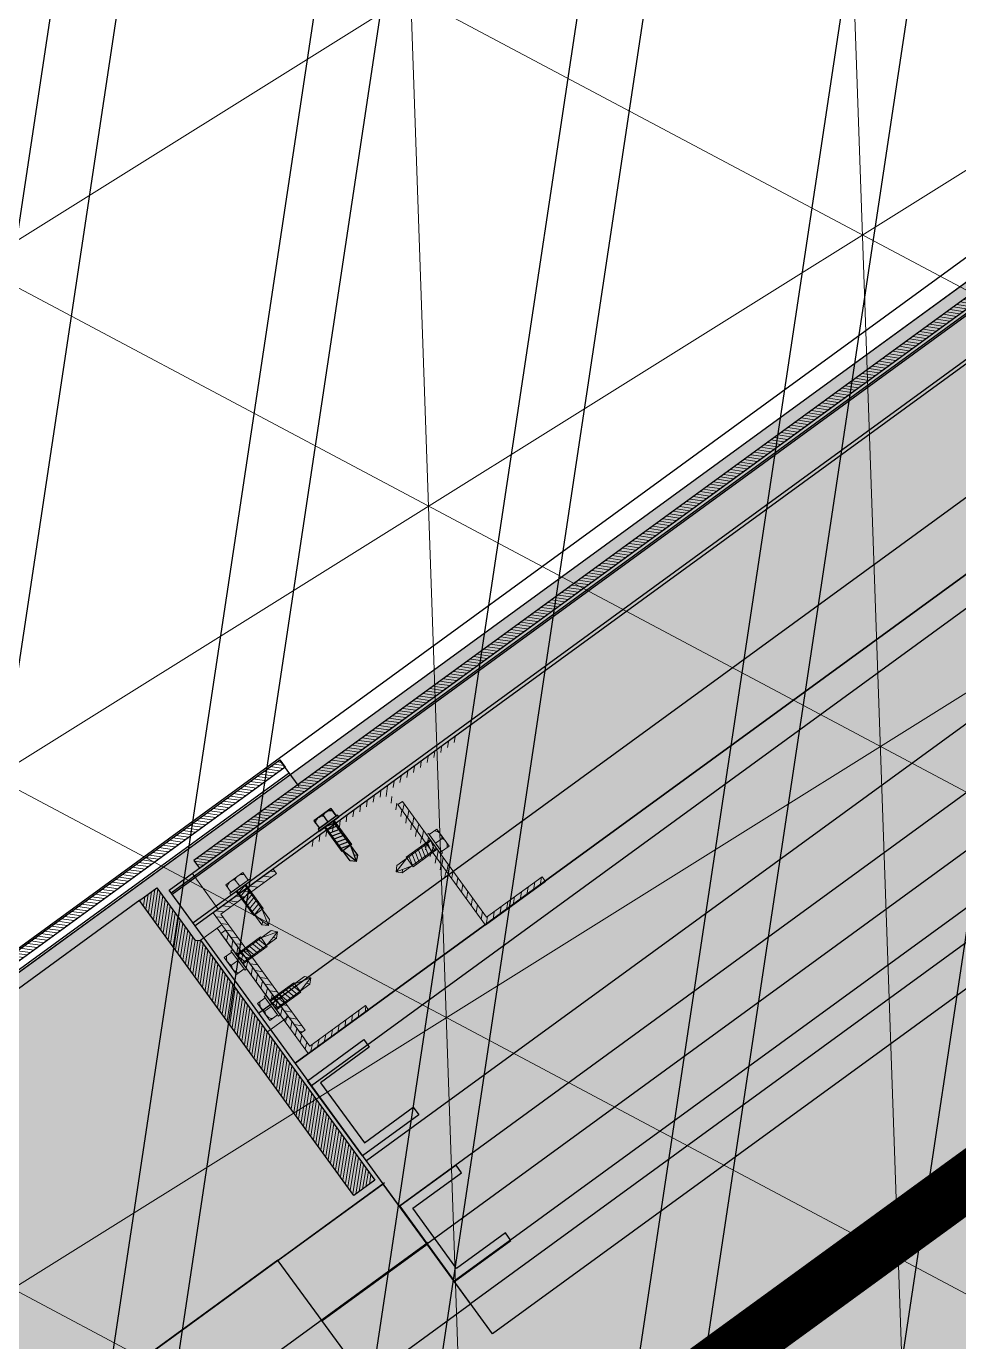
# Model space of a CAD drawing. Header units: metres. Extents: x 678805 to 1359287, y 2747329 to 5497370.
# Drawn here: x 679861.828 to 679862.329, y 2748715.855 to 2748716.562 of the extents above; entities that cross this region are included whole.
import ezdxf

# ---------------------------------------------------------------- set-up
doc = ezdxf.new("R2010")
doc.units = ezdxf.units.M
doc.linetypes.add('XREF_MON_BUILDINGS$0$Dash_2_', pattern=[0.25, 0.125, -0.125])
for name, color, linetype in [('00_XREF_MON_HSC_PAVEMENT', 7, 'Continuous'), ('00_XREF_TWQ_BUILDINGS', 7, 'Continuous'), ('XREF_MON_BUILDINGS$0$00-AUX LIGHTING', 30, 'Continuous'), ('XREF_MON_BUILDINGS$0$00-Modulos DEFINIDOS', 7, 'Continuous'), ('XREF_MON_BUILDINGS$0$00-Modulos ROOFS', 2, 'Continuous'), ('XREF_MON_BUILDINGS$0$02-L-01_Structure', 2, 'Continuous'), ('XREF_MON_BUILDINGS$0$02-L-01_Structure t2', 7, 'Continuous'), ('XREF_MON_BUILDINGS$0$02-L-01_Struture aux', 4, 'Continuous'), ('XREF_MON_BUILDINGS$0$02-L-Insulation', 252, 'Continuous'), ('XREF_MON_BUILDINGS$0$02-L-INT Panel', 5, 'Continuous'), ('XREF_MON_BUILDINGS$0$02-L-panel', 5, 'Continuous'), ('XREF_MON_BUILDINGS$0$02-L-Pergola Projection', 8, 'Continuous'), ('XREF_MON_BUILDINGS$0$02-L-Pergola Shades', 15, 'Continuous'), ('XREF_MON_BUILDINGS$0$02-L-Pergola Shades Schematic', 8, 'Continuous'), ('XREF_MON_BUILDINGS$0$02-L-Projection 1', 6, 'Continuous'), ('XREF_MON_BUILDINGS$0$02_L_Furniture', 7, 'Continuous'), ('XREF_MON_BUILDINGS$0$02_L_Projection', 8, 'Continuous'), ('XREF_MON_BUILDINGS$0$SCREWS', 7, 'Continuous')]:
    doc.layers.add(name, color=color, linetype=linetype)
doc.layers.add('XREF_MON_BUILDINGS$0$0-WIPEOUTS', color=7, linetype='Continuous', true_color=0xffffff)
doc.layers.add('XREF_MON_BUILDINGS$0$02-L-Pergola Wipeout', color=7, linetype='Continuous', true_color=0xffffff)
doc.layers.add('XREF_MON_BUILDINGS$0$00_AUX', color=3, linetype='Continuous', plot=False)
for name, color, linetype, lineweight in [('XREF_MON_BUILDINGS$0$02-H-251', 251, 'Continuous', 0), ('XREF_MON_BUILDINGS$0$02-H-254', 254, 'Continuous', 0), ('XREF_MON_BUILDINGS$0$02-L-01_Structure L', 7, 'Continuous', 5), ('XREF_MON_BUILDINGS$0$02-L-01_Structure T', 8, 'Continuous', 5), ('XREF_MON_BUILDINGS$0$ULMA_Profiles', 7, 'Continuous', 5), ('XREF_MON_BUILDINGS$0$ULMA_Screwing', 8, 'Continuous', 5), ('XREF_MON_BUILDINGS$0$ULMA_Shadowing 254', 254, 'Continuous', 0), ('XREF_MON_BUILDINGS$0$ULMA_Squares', 7, 'Continuous', 5)]:
    doc.layers.add(name, color=color, linetype=linetype, lineweight=lineweight)
for name, color, linetype, lineweight, true_color in [('XREF_MON_BUILDINGS$0$02-KH-13 Restaurant', 7, 'Continuous', 30, 0xed2d02), ('XREF_MON_HSC_PAVEMENT$0$03-TR-Pavement_02_Sealed Gravel', 7, 'Continuous', 5, 0x38321e), ('XREF_MON_HSC_PAVEMENT$0$03-TR-Pavement_07_Precast irregular Concrete Blocks', 7, 'Continuous', 5, 0xb3b3b3)]:
    doc.layers.add(name, color=color, linetype=linetype, lineweight=lineweight, true_color=true_color)
doc.layers.get('XREF_MON_BUILDINGS$0$02-KH-13 Restaurant').off()
doc.linetypes.add('XREF_MON_BUILDINGS$0$BATTING', pattern='A,0.0001,-0.1,[134,ltypeshp.shx,S=0.1,R=0,X=-0.1,Y=0],-0.2,[134,ltypeshp.shx,S=0.1,R=180,X=0.1,Y=0],-0.1', length=0.4001)

# ---------------------------------------------------------------- blocks, each defined once
blk = doc.blocks.new('XREF_MON_BUILDINGS$0$modulo kiosco')
at = {"layer": 'XREF_MON_BUILDINGS$0$0-WIPEOUTS', "true_color": 0xfcfcfc}
h = blk.add_hatch(color=7, dxfattribs=at)
h.dxf.hatch_style = 1
h.paths.add_polyline_path([(119.6986085139215, -61.62058441969566), (119.6986085125245, -56.82058442011476), (124.4986085132696, -56.82058442058042), (124.4986085123383, -61.62058442132547)])
at = {"layer": 'XREF_MON_BUILDINGS$0$00-Modulos ROOFS', "lineweight": 0}
blk.add_lwpolyline([(119.6986085139215, -61.62058441969566), (119.6986085125245, -56.82058442011476), (124.4986085132696, -56.82058442058042), (124.4986085123383, -61.62058442132547)], close=True, dxfattribs=at)
at = {"layer": 'XREF_MON_BUILDINGS$0$00-Modulos ROOFS'}
blk.add_lwpolyline([(124.4986085137352, -57.12058442062698), (124.4986085132696, -56.82058442058042), (124.1986085125245, -56.82058442151174), (119.9986085128039, -56.82058442034759), (119.6986085125245, -56.82058442011476), (119.6986085125245, -57.12058442085981), (119.6986085134558, -61.32058442058042), (119.6986085139215, -61.62058441969566), (119.9986085128039, -61.62058442062698), (124.1986085125245, -61.62058442109264), (124.4986085123383, -61.62058442132547), (124.4986085128039, -61.32058442081325)], close=True, dxfattribs=at)
blk = doc.blocks.new('XREF_MON_BUILDINGS$0$lamas aluminiotriangulo')
for points in [[(680248.6174303596, 2748655.419431312), (680247.1166602492, 2748656.920201423)], [(680247.0919115113, 2748656.895452685), (680248.6174303596, 2748655.369933836)], [(680248.6174303595, 2748655.221441412), (680247.0176652995, 2748656.821206473)], [(680246.9929165615, 2748656.796457735), (680248.6174303597, 2748655.171943936)], [(680248.6174303597, 2748655.023451511), (680246.9186703496, 2748656.722211523)], [(680246.8939216117, 2748656.697462786), (680248.6174303597, 2748654.973954036)], [(680248.6174303597, 2748654.825461614), (680246.8196754003, 2748656.623216574)], [(680246.7949266623, 2748656.598467836), (680248.6174303597, 2748654.775964138)], [(680248.6174303596, 2748654.627471715), (680246.7206804504, 2748656.524221624)]]:
    blk.add_lwpolyline(points)
blk = doc.blocks.new('XREF_MON_BUILDINGS$0$PERGOLA PLANA')
at = {"layer": 'XREF_MON_BUILDINGS$0$02-L-Pergola Wipeout', "true_color": 0xfcfcfc}
h = blk.add_hatch(color=7, dxfattribs=at)
h.dxf.hatch_style = 1
h.paths.add_polyline_path([(4.612218253081664, 9.290000000968575), (0.3099999981932342, 4.987781745847315), (0.3099999986588955, 9.290000000037253)])
h.paths.add_polyline_path([(0.332781744771637, 4.855000000447035), (4.744999998947605, 9.267218254506588), (4.744999999529682, 4.900563496164978), (4.699436504277401, 4.855000000447035)])
h.paths.add_polyline_path([(4.854999999050051, 9.290000001899898), (9.13443650235422, 9.29000000236556), (4.854999999632128, 5.010563495568931)])
h.paths.add_polyline_path([(9.289999997243285, 9.134436507709324), (9.289999997825362, 4.855000001844019), (5.010563491727225, 4.855000000912696)])
h.paths.add_polyline_path([(4.900563491159119, 4.745000001043081), (9.267218253924511, 4.745000001508743), (4.85500000033062, 0.3327817460522056), (4.854999999166466, 4.699436508584768)])
h.paths.add_polyline_path([(9.289999997825362, 4.612218253780156), (9.289999998291023, 0.3100000019185245), (4.987781747244298, 0.3100000009872019)])
h.paths.add_polyline_path([(0.465563491685316, 0.3100000000558794), (4.744999999064021, 4.589436508249491), (4.745000000111759, 0.3100000014528632)])
h.paths.add_polyline_path([(0.3099999980768189, 4.745000000111759), (4.589436504989862, 4.745000000111759), (0.3099999976111576, 0.4655634895898402)])
h.paths.add_polyline_path([(9.399999998277053, 0.2000000020489097), (0.1999999997206032, 0.1999999997206032), (0.1999999986728653, 9.399999999906868), (9.399999999324791, 9.400000001769513)])
at = {"layer": 'XREF_MON_BUILDINGS$0$02-L-Pergola Shades'}
blk.add_blockref('XREF_MON_BUILDINGS$0$lamas aluminiotriangulo', (-680243.8724303602, -2748649.153753279), dxfattribs=at)
at = {"layer": 'XREF_MON_BUILDINGS$0$02-L-Pergola Shades Schematic'}
blk.add_blockref('XREF_MON_BUILDINGS$0$lamas aluminiotriangulo', (-680243.8724303602, -2748649.153753279), dxfattribs=at)
blk = doc.blocks.new('XREF_MON_BUILDINGS$0$Rest_4seats')
at = {"layer": 'XREF_MON_BUILDINGS$0$00_AUX', "linetype": 'XREF_MON_BUILDINGS$0$Dash_2_'}
blk.add_lwpolyline([(-1.468512145004503, 1.66509695255553), (-1.452635545769148, -1.684865425381929), (1.472331605116459, -1.671003021572119), (1.456455005881253, 1.678959356365397)], close=True, dxfattribs=at)
blk = doc.blocks.new('XREF_MON_BUILDINGS$0$ULMA_Escuadra40x80_Seccion')
at = {"layer": 'XREF_MON_BUILDINGS$0$02-H-251', "ltscale": 125}
h = blk.add_hatch(dxfattribs=at)
h.set_pattern_fill('ANSI31', color=256, scale=0.001, angle=360, style=0)
h.set_pattern_definition([(45, (0, 0), (-0.002245064030267288, 0.002245064030267289), [])])
h.paths.add_polyline_path([(0, 0.0799999999994725), (0.002999999989697244, 0.0799999999994725), (0.002999999989697244, 0.002999999999701686), (0.03999999999359716, 0.002999999999701686), (0.03999999999359716, 0), (0, 0)])
at = {"layer": 'XREF_MON_BUILDINGS$0$02-L-01_Structure L', "linetype": 'Continuous'}
blk.add_lwpolyline([(0, 0.0799999999994725), (0.002999999989697244, 0.0799999999994725), (0.002999999989697244, 0.002999999999701686), (0.03999999999359716, 0.002999999999701686), (0.03999999999359716, 0), (0, 0)], close=True, dxfattribs=at)
blk = doc.blocks.new('XREF_MON_BUILDINGS$0$ULMA_Autotaladrante')
at = {"layer": 'XREF_MON_BUILDINGS$0$02-L-01_Structure T', "color": 252}
for p, q in [((-0.02500000000509317, 2.273736754432321e-13), (-0.02263469026956955, 0.00250000000005457)), ((-0.02500000000509317, 2.273736754432321e-13), (-0.01600000000325963, 0.00250000000005457)), ((-0.02500000000509317, 2.273736754432321e-13), (-0.02263469026956955, -0.002499999999599822)), ((-0.02500000000509317, 2.273736754432321e-13), (-0.02139930772136722, -0.001093663805477263)), ((-0.02263469026956955, 0.00250000000005457), (0, 0.00250000000005457)), ((0, 0.003150000000232467), (-0.01600000000325963, 0.003150000000232467)), ((-0.01600000000325963, -0.003149999999777719), (-0.01600000000325963, 0.003150000000232467)), ((-0.01600000000325963, -0.003149999999777719), (-0.01434631468237058, 0.003150000000232467)), ((-0.01393224676803584, -0.003149999999777719), (-0.01227856144714679, 0.003150000000232467)), ((-0.0118644935323573, -0.003149999999777719), (-0.01021080821146825, 0.003150000000232467)), ((-0.00979674029713351, -0.003149999999777719), (-0.008143054976244457, 0.003150000000232467)), ((-0.00772898706190972, -0.003149999999777719), (-0.006075301741020667, 0.003150000000232467)), ((-0.005661233826231182, -0.003149999999777719), (-0.004007548505342129, 0.003150000000232467)), ((-0.003593480591007392, -0.003149999999777719), (-0.001939795270118339, 0.003150000000232467)), ((-0.001525727355783602, -0.003149999999777719), (0, 0.002662522019363678)), ((0.006200000001172157, 0.005629165124673818), (0.001200000000153523, 0.005629165124673818)), ((0.006200000001172157, 2.273736754432321e-13), (0.001200000000153523, 2.273736754432321e-13)), ((-0.02139930772136722, -0.001093663805477263), (-0.02263469026956955, -0.002499999999599822)), ((-0.02263469026956955, -0.002499999999599822), (0, -0.002499999999599822)), ((-0.02139930772136722, -0.001093663805477263), (-0.01600000000325963, -0.002499999999599822)), ((0, -0.003149999999777719), (-0.01600000000325963, -0.003149999999777719)), ((0.006200000001172157, -0.005629165124219071), (0.001200000000153523, -0.005629165124219071))]:
    blk.add_line(p, q, dxfattribs=at)
for points in [[(0.001200000000153523, 0.006499999999959982), (0, 0.006499999999959982), (0, -0.006499999999732609), (0.001200000000153523, -0.006499999999732609)], [(0.006200000001172157, 0.005629165124673818), (0.001200000000153523, 0.005629165124673818), (0.001200000000153523, -0.005629165124219071), (0.006200000001172157, -0.005629165124219071)]]:
    blk.add_lwpolyline(points, close=True, dxfattribs=at)
for centre, start, end in [((0.001986085791031655, 0.002367525475847287), 325.8171883654993, 50.71596115511253), ((0.001986085791031655, -0.002366719792689764), 309.2667341381091, 34.16957033823044)]:
    blk.add_arc(centre, 0.004213914210367771, start, end, dxfattribs=at)
blk = doc.blocks.new('XREF_MON_BUILDINGS$0$AUTORROSCANTE')
at = {"layer": 'XREF_MON_BUILDINGS$0$02-L-01_Structure t2', "color": 0}
for p, q in [((-31.20000000000002, 5.629165124598842), (-26.19999999999959, 5.62916512459816)), ((-31.19999999999999, -3.410605131648481e-13), (-26.19999999999976, 0)), ((-2.365309734828713, 2.5), (-25, 2.5)), ((0, 0), (-8.999999999999972, 2.5)), ((0, 0), (-3.600692283157343, -1.09366380576239)), ((0, 0), (-2.365309734828713, 2.5)), ((0, 0), (-2.365309734828713, -2.5)), ((-31.20000000000002, -5.629165124598899), (-26.19999999999948, -5.629165124599581)), ((-2.365309734828713, -2.5), (-25, -2.5)), ((-3.600692283157343, -1.09366380576239), (-2.365309734828713, -2.5))]:
    blk.add_line(p, q, dxfattribs=at)
at = {"layer": 'XREF_MON_BUILDINGS$0$02-L-01_Structure t2', "color": 253}
for p, q in [((-25, 3.149999999999977), (-8.999999999999943, 3.150000000000034)), ((-23.47427264461649, -3.14999999999992), (-25, 2.662522019210144)), ((-21.40651940967126, -3.14999999999992), (-23.06020473028568, 3.149999999999864)), ((-19.338766174726, -3.14999999999992), (-20.99245149534045, 3.14999999999992)), ((-17.27101293978083, -3.14999999999992), (-18.92469826039516, 3.150000000000034)), ((-15.20325970483566, -3.14999999999992), (-16.85694502544993, 3.150000000000034)), ((-13.1355064698904, -3.14999999999992), (-14.78919179050473, 3.149999999999977)), ((-11.06775323494514, -3.14999999999992), (-12.72143855555953, 3.149999999999977)), ((-9, -3.14999999999992), (-10.65368532061433, 3.150000000000034)), ((-9, -3.14999999999992), (-8.999999999999972, 3.150000000000034)), ((-25, -3.149999999999977), (-9, -3.149999999999977)), ((-3.600692283157343, -1.09366380576239), (-9, -2.5))]:
    blk.add_line(p, q, dxfattribs=at)
at = {"layer": 'XREF_MON_BUILDINGS$0$02-L-01_Structure t2', "color": 0}
for points in [[(-31.20000000000002, 5.629165124598842), (-26.19999999999996, 5.629165124598842), (-26.19999999999996, -5.629165124599581), (-31.20000000000002, -5.629165124599581)], [(-26.19999999999951, 6.5), (-25, 6.5), (-25, -6.500000000000057), (-26.19999999999951, -6.500000000000057)]]:
    blk.add_lwpolyline(points, close=True, dxfattribs=at)
for centre, start, end in [((-26.98608579049073, 2.367525475711773), 129.2840388374925, 214.1828116507075), ((-26.98608579049073, -2.366719793068796), 145.8304296466695, 230.7332658614822)]:
    blk.add_arc(centre, 4.213914209509284, start, end, dxfattribs=at)
blk = doc.blocks.new('XREF_MON_BUILDINGS$0$ULMA_Montante VV')
at = {"layer": 'XREF_MON_BUILDINGS$0$02-H-251', "ltscale": 125}
h = blk.add_hatch(dxfattribs=at)
h.set_pattern_fill('ANSI31', color=256, scale=0.001, angle=450, style=0)
h.set_pattern_definition([(134.9999999999999, (-0.05125000000043656, -0.00250000000005457), (-0.002245064030267289, -0.002245064030267287), [])])
edge = h.paths.add_edge_path()
edge.add_line((-0.05095000000073924, -0.00250000000005457), (0.04844999999841093, -0.00250000000005457))
edge.add_arc((0.04844999999841093, -0.002200000000129876), 0.0003, 270, 360)
edge.add_line((0.04874999999992724, -0.002200000000129876), (0.04874999999992724, -0.0003000000001520675))
edge.add_arc((0.04844999999841093, -0.0003000000001520675), 0.0003, 0, 90)
edge.add_line((0.04844999999841093, 0), (0, 0))
edge.add_line((0, 0), (0, 0.05719999999996617))
edge.add_arc((-0.0003000000015163096, 0.05719999999996617), 0.0003, 0, 90)
edge.add_line((-0.0003000000015163096, 0.05749999999989086), (-0.002200000000811997, 0.05749999999989086))
edge.add_arc((-0.002200000000811997, 0.05719999999996617), 0.0003, 90, 180)
edge.add_line((-0.002500000000509317, 0.05719999999996617), (-0.002500000000509317, 0))
edge.add_line((-0.002500000000509317, 0), (-0.05095000000073924, 0))
edge.add_arc((-0.05095000000073924, -0.0003000000001520675), 0.0003, 90, 180)
edge.add_line((-0.05125000000043656, -0.0003000000001520675), (-0.05125000000043656, -0.002200000000129876))
edge.add_arc((-0.05095000000073924, -0.002200000000129876), 0.0003, 180, 270)
blk = doc.blocks.new('XREF_MON_BUILDINGS$0$window')
at = {"layer": 'XREF_MON_BUILDINGS$0$02-H-254', "ltscale": 125}
h = blk.add_hatch(dxfattribs=at)
h.set_pattern_fill('ANSI31', color=256, scale=0.0004999999999999999, angle=-90.1276170722799, style=0)
h.set_pattern_definition([(314.8723829277201, (-173.3123221279008, 256.965716230336), (0.001125029486925151, 0.001120028974423845), [])])
h.paths.add_polyline_path([(1.279848730483045, 0.2970310162268707), (0.6849794030475821, 0.2974332954928222), (0.6849760676653606, 0.2925011084545264), (1.279845396269457, 0.2921005573262448)])
at = {"layer": 'XREF_MON_BUILDINGS$0$ULMA_Shadowing 254', "ltscale": 125}
h = blk.add_hatch(dxfattribs=at)
h.set_pattern_fill('ANSI31', color=256, scale=0.0005, angle=180.0872013957559, style=0)
h.set_pattern_definition([(225.0872013957559, (-1.175541647252638, 0.280242537834928), (0.001124239153642148, -0.001120822276464019), [])])
edge = h.paths.add_edge_path()
edge.add_line((1.188414560815357, 0.2437193295670953), (1.188172076635822, 0.08439493758670558))
edge.add_line((1.188172076635822, 0.08439493758670559), (1.174172092840045, 0.08441624489904405))
edge.add_line((1.174172092840045, 0.08441624489904405), (1.174470131183766, 0.280242537834928))
edge.add_line((1.174470131183766, 0.280242537834928), (1.185949684397078, 0.280225066498583))
edge.add_line((1.185949684397078, 0.280225066498583), (1.18589641611625, 0.245225107034363))
edge.add_line((1.18589641611625, 0.245225107034363), (1.188414560815357, 0.2437193295670953))
edge.add_line((1.188414560815357, 0.2437193295670953), (1.188363686767921, 0.2102925027484069))
at = {"layer": 'XREF_MON_BUILDINGS$0$02-L-01_Structure', "linetype": 'Continuous'}
for points in [[(1.120507428899183, 0.0400556618290512), (1.190507427981826, 0.04004435343286232), (1.190513889922401, 0.08004435234879974), (1.120513890839758, 0.08005566074493178)], [(1.120507624595604, 0.0003531691171826184), (1.190507623678234, 0.0003418607209937363), (1.19051408561878, 0.04034185963693118), (1.120514086536151, 0.04035316803312006)]]:
    blk.add_lwpolyline(points, close=True, dxfattribs=at)
at = {"layer": 'XREF_MON_BUILDINGS$0$02-L-01_Struture aux', "linetype": 'Continuous'}
for points in [[(1.227815541737344, 0.0989149929358412), (1.19034948332861, 0.09882891463983233), (1.190234608604455, 0.1488287826776172), (1.227700667013218, 0.1489148609672596), (1.227712154485622, 0.1439148741634357), (1.195246082880683, 0.1438402833462685), (1.195337982660015, 0.1038403889168705), (1.227804054272543, 0.1039149797396095), (1.227815541744961, 0.09891499293584242)], [(1.228085378329304, 0.06517397991570152), (1.19061923147485, 0.06520194490024374), (1.190581911156706, 0.0152019588282936), (1.228048058011147, 0.01517399385011785), (1.228051790042988, 0.02017399245735833), (1.195585641795731, 0.02019822540373523), (1.195615498050249, 0.06019821426035174), (1.228081646305123, 0.0601739813084598), (1.228085378336921, 0.06517397991570029)]]:
    blk.add_lwpolyline(points, dxfattribs=at)
at = {"layer": 'XREF_MON_BUILDINGS$0$02-L-panel', "linetype": 'Continuous'}
for p, q in [((1.279657912643797, 0.2968709458099857), (1.279644814902908, 0.2793232158741958)), ((1.279842797173024, 0.2882571508210742), (0.08650218405270771, 0.2890641451688898)), ((1.17466329059896, 0.280242537834928), (-1.175541647252638, 0.280242537834928))]:
    blk.add_line(p, q, dxfattribs=at)
at = {"layer": 'XREF_MON_BUILDINGS$0$02-L-panel'}
blk.add_lwpolyline([(0.6849760663172074, 0.2924991148793166), (0.6849794030475821, 0.2974332954928222), (1.279848730483045, 0.2970310162268707), (1.279845399633342, 0.2921055316564042)], close=True, dxfattribs=at)
blk.add_lwpolyline([(1.188414560815357, 0.2437193295670953), (1.188172076635822, 0.08439493758670559), (1.174172092840045, 0.08441624489904405), (1.174470131183766, 0.280242537834928), (1.185949684397078, 0.280225066498583), (1.18589641611625, 0.245225107034363), (1.188414560815357, 0.2437193295670953), (1.188363686767921, 0.2102925027484069)], dxfattribs=at)
at = {"layer": 'XREF_MON_BUILDINGS$0$02-L-Projection 1', "linetype": 'Continuous'}
for points in [[(1.120513891676493, 0.0803316956764144), (-1.121585407745364, 0.08005566074479661)], [(1.191564822396987, 0.04042869120505888), (-1.121578944983125, 0.04005575511501205)]]:
    blk.add_lwpolyline(points, dxfattribs=at)
at = {"layer": 'XREF_MON_BUILDINGS$0$02_L_Furniture', "linetype": 'Continuous'}
blk.add_lwpolyline([(-1.19158414310579, 0.0800444700187773), (1.191558374699949, 0.08034052133953595)], dxfattribs=at)
at = {"layer": 'XREF_MON_BUILDINGS$0$02_L_Projection', "linetype": 'Continuous'}
blk.add_line((2.399808479907173, 0.2977654434945831), (-2.400192806613489, 0.297765443494357), dxfattribs=at)
at = {"layer": 'XREF_MON_BUILDINGS$0$ULMA_Profiles'}
for p, q in [((1.205906215317482, 0.2516484592374192), (1.20594239800124, 0.275422315752107)), ((1.202404212342196, 0.243698037979933), (1.188414560815357, 0.2437193295670953)), ((1.199404215797903, 0.2437026038326202), (1.199311433755968, 0.1827400964832182)), ((1.188321778766147, 0.1827568222176945), (1.202311430292986, 0.1827355306305321))]:
    blk.add_line(p, q, dxfattribs=at)
at = {"layer": 'XREF_MON_BUILDINGS$0$02-L-01_Struture aux', "rotation": 359.9572340617282}
blk.add_blockref('XREF_MON_BUILDINGS$0$ULMA_Escuadra40x80_Seccion', (1.199230152934238, 0.1602222342421851), dxfattribs=at)
at = {"layer": 'XREF_MON_BUILDINGS$0$SCREWS', "color": 253, "xscale": -0.001000000003841706, "yscale": 0.001000000003841706, "zscale": 0.001000000003841706, "rotation": 89.91279860424416}
blk.add_blockref('XREF_MON_BUILDINGS$0$AUTORROSCANTE', (1.280938749824371, 0.2284842364873319), dxfattribs=at)
at = {"layer": 'XREF_MON_BUILDINGS$0$ULMA_Profiles', "xscale": -1, "rotation": 179.9127986042441}
blk.add_blockref('XREF_MON_BUILDINGS$0$ULMA_Montante VV', (1.316917340613213, 0.249006084322951), dxfattribs=at)
at = {"layer": 'XREF_MON_BUILDINGS$0$ULMA_Screwing', "xscale": -1}
for p, rotation in [((1.222419284837601, 0.2535738672478943), 269.9080575521778), ((1.199372801332772, 0.2230617061621495), 359.9080575521778), ((1.199326410311798, 0.1925804524873916), 359.9080575521778)]:
    blk.add_blockref('XREF_MON_BUILDINGS$0$ULMA_Autotaladrante', p, dxfattribs=dict(at, rotation=rotation))
at = {"layer": 'XREF_MON_BUILDINGS$0$ULMA_Screwing', "rotation": 359.9175396563107}
blk.add_blockref('XREF_MON_BUILDINGS$0$ULMA_Autotaladrante', (1.319860264505961, 0.2115019138130697), dxfattribs=at)
at = {"layer": 'XREF_MON_BUILDINGS$0$ULMA_Squares', "xscale": -1, "rotation": 179.9127986042441}
blk.add_blockref('XREF_MON_BUILDINGS$0$ULMA_Escuadra40x80_Seccion', (1.202416320587897, 0.2516537706919121), dxfattribs=at)
at = {"layer": 'XREF_MON_BUILDINGS$0$ULMA_Squares', "rotation": 359.9127986042441}
blk.add_blockref('XREF_MON_BUILDINGS$0$ULMA_Escuadra40x80_Seccion', (1.316773376013232, 0.1601344992065908), dxfattribs=at)
blk = doc.blocks.new('XREF_MON_BUILDINGS$0$Modulos_Restaurant Monasya')
at = {"layer": 'XREF_MON_BUILDINGS$0$02-H-254', "ltscale": 125}
h = blk.add_hatch(dxfattribs=at)
h.set_pattern_fill('ANSI31', color=256, scale=0.0005, angle=90.03350989012932, style=0)
h.set_pattern_definition([(135.0335098901293, (186.5433001017329, -253.1835094124238), (-0.001121875301451514, -0.001123188344843853), [])])
h.paths.add_polyline_path([(10.36764688821756, -0.0004132416008797435), (10.19744985638761, -0.0005122829135171258), (10.19745274101984, -0.005444475580928199), (10.7923221027354, -0.005096561487901496), (10.79231922202626, -0.0001710766335900615)])
at = {"layer": 'XREF_MON_BUILDINGS$0$00-AUX LIGHTING', "linetype": 'Continuous', "const_width": 0.03}
blk.add_lwpolyline([(14.02216336218503, 0.3788275182938055), (9.982163362182021, 0.3788275182938055), (9.982163362182021, 4.418253792616726), (14.02216336218503, 4.418253792616724)], close=True, dxfattribs=at)
at = {"layer": 'XREF_MON_BUILDINGS$0$02-L-01_Struture aux', "linetype": 'Continuous'}
for p, q in [((9.882861036043664, 0.2093625012048523), (10.81235204029224, 0.2099061214372586)), ((9.882878581780119, 0.1793625063362487), (10.81236958602869, 0.1799061265687687))]:
    blk.add_line(p, q, dxfattribs=at)
at = {"layer": 'XREF_MON_BUILDINGS$0$02-L-01_Struture aux'}
for p, q in [((9.63520187846973, 0.02292019614265151), (10.81246099779497, 0.02360875317174482)), ((10.8124621382176, 0.02165883944769753), (9.635203018876211, 0.02097031005780714))]:
    blk.add_line(p, q, dxfattribs=at)
for points in [[(10.81247332336443, 0.002534287517507394), (9.635214204022873, 0.001845758355900173)], [(9.635214654452284, 0.001075606617861879), (10.81247377379384, 0.0017641357794691)]]:
    blk.add_lwpolyline(points, dxfattribs=at)
at = {"layer": 'XREF_MON_BUILDINGS$0$02-L-Insulation', "linetype": 'XREF_MON_BUILDINGS$0$BATTING', "ltscale": 0.04}
blk.add_line((10.81233741884523, 0.2349061171682951), (9.877846415460226, 0.2343595726464418), dxfattribs=at)
at = {"layer": 'XREF_MON_BUILDINGS$0$02-L-Insulation', "linetype": 'XREF_MON_BUILDINGS$0$BATTING', "ltscale": 0.08}
blk.add_line((10.81242711652965, 0.08153950964322298), (9.516213603605081, 0.08087060802233914), dxfattribs=at)
at = {"layer": 'XREF_MON_BUILDINGS$0$02-L-INT Panel', "linetype": 'Continuous'}
for p, q in [((8.37472808866232, 0.2943741838253136), (10.81230232737232, 0.2949061069003864)), ((9.322733910926331, 0.274124116701957), (10.81231402452994, 0.2749061103210142)), ((9.882831793158061, 0.259362492655784), (10.81232279739817, 0.2599061128884177)), ((9.882907824682661, 0.1293625148877044), (10.81239882892277, 0.1299061351202244)), ((9.882916597550889, 0.1143625174529479), (10.81240760179094, 0.1149061376855816)), ((10.81240760179094, 0.1149061376891058), (9.882916597546966, 0.1143625174570406))]:
    blk.add_line(p, q, dxfattribs=at)
at = {"layer": 'XREF_MON_BUILDINGS$0$02-L-panel', "linetype": 'Continuous'}
blk.add_line((10.81230232737232, 0.2949061069003864), (10.81247489583905, -0.0001543560001646682), dxfattribs=at)
at = {"layer": 'XREF_MON_BUILDINGS$0$02-L-panel'}
blk.add_line((10.81247489583905, -0.0001543560000509814), (9.626846843159512, -0.0008443290766972922), dxfattribs=at)
blk.add_lwpolyline([(10.19744985717944, -0.0005136368499716326), (10.19745274101984, -0.005444475580928199), (10.7923221027354, -0.005096561487901496), (10.79231922202626, -0.0001710766335900615), (10.36764688821756, -0.0004132416008797435)], dxfattribs=at)
at = {"layer": 'XREF_MON_BUILDINGS$0$02_L_Furniture', "xscale": -1, "rotation": 270.3046445247851}
blk.add_blockref('XREF_MON_BUILDINGS$0$Rest_4seats', (10.89537457142114, 1.05593210676466), dxfattribs=at)
at = {"layer": 'XREF_MON_BUILDINGS$0$02_L_Furniture', "rotation": 180.0335097154423}
blk.add_blockref('XREF_MON_BUILDINGS$0$window', (12.0028220402927, 0.2759559923855495), dxfattribs=at)
blk = doc.blocks.new('XREF_MON_BUILDINGS')
at = {"layer": 'XREF_MON_BUILDINGS$0$02-KH-13 Restaurant', "linetype": 'Continuous', "xscale": -1, "rotation": 36.05841323003092}
blk.add_blockref('XREF_MON_BUILDINGS$0$modulo kiosco', (679926.1837245029, 2748833.200225099), dxfattribs=at)
at = {"layer": 'XREF_MON_BUILDINGS$0$02-L-Pergola Projection', "xscale": -1, "rotation": 36.43967073982355}
blk.add_blockref('XREF_MON_BUILDINGS$0$PERGOLA PLANA', (679869.0983711857, 2748712.473797732), dxfattribs=at)
at = {"layer": 'XREF_MON_BUILDINGS$0$00-Modulos DEFINIDOS', "rotation": 216.0573440932065}
blk.add_blockref('XREF_MON_BUILDINGS$0$Modulos_Restaurant Monasya', (679870.6460366151, 2748722.461789462), dxfattribs=at)
blk = doc.blocks.new('XREF_MON_HSC_PAVEMENT')
at = {"layer": 'XREF_MON_HSC_PAVEMENT$0$03-TR-Pavement_02_Sealed Gravel', "linetype": 'Continuous'}
h = blk.add_hatch(dxfattribs=at)
h.set_pattern_fill('ANSI31', color=256, scale=0.0393, angle=45)
h.set_pattern_definition([(90, (652974.1167151183, 2717198.732228751), (-0.1247775, 0), [])])
h.paths.add_polyline_path([(679907.0031205046, 2748743.724417142, -0.1618141502380665), (679919.4981704165, 2748750.941706399, -0.00389675744219022), (679921.7718674828, 2748751.391148231), (679921.5862617362, 2748752.373772756, 0.003897880588442055), (679919.2966130067, 2748751.921183102, 0.09549409228734765), (679910.9487302243, 2748748.456925874), (679917.7748612987, 2748758.070300172), (679916.9595037509, 2748758.649257916), (679908.6885317551, 2748747.001085805, -0.2651725214559594), (679902.2955867163, 2748744.030893127), (679888.5528900345, 2748745.180822516, -0.04834244179009951), (679890.6181958144, 2748750.885308125, -0.004241740901239237), (679894.4265084694, 2748758.719812175, 0.01173847407334673), (679915.1639651539, 2748760.726729015), (679915.0440760818, 2748761.719516336, -0.0114034884297751), (679894.9449590845, 2748759.760795652, -0.003208110084001033), (679897.9265602592, 2748765.635916772, 0.02733319170619762), (679901.2167507131, 2748772.97614814), (679900.2827614178, 2748773.333451744, -0.0273285130216484), (679897.0377448917, 2748766.094182244, 0.003496846150357209), (679893.7851759867, 2748759.675949103, -0.00334132969723657), (679887.8798515435, 2748759.291375498, 0.2440862330853428), (679870.0120333781, 2748749.029156858, -0.03251689841727044), (679865.0843296369, 2748742.409364293), (679862.7773175268, 2748745.531027716), (679860.5745545875, 2748752.200709871), (679900.4594561051, 2748777.029851255), (679899.9838208224, 2748777.793900396), (679859.4979577947, 2748752.590648558), (679861.9678996431, 2748745.111983117), (679883.4672894822, 2748716.020736221), (679900.1945236416, 2748726.433258789), (679899.7189108161, 2748727.197308715), (679883.6971968001, 2748717.223927956), (679883.5941278922, 2748717.363392521)])
h.paths.add_polyline_path([(679882.9957679852, 2748718.17304507), (679865.6783826797, 2748741.605539446, -0.2414223086191517), (679874.7392249742, 2748745.33319553), (679887.3122828108, 2748744.281136458, 0.0843313628657283), (679886.8110169627, 2748733.424573607, -0.1878500024935739)], flags=16)
h.paths.add_polyline_path([(679882.9937891713, 2748718.343976403), (679865.8062250505, 2748741.600807183, -0.2394479410042333), (679874.7308865472, 2748745.233543783), (679887.1905114363, 2748744.190976289, 0.08345112211023346), (679886.7117869252, 2748733.412186431, -0.1861925564350717)], flags=0)
h.paths.add_polyline_path([(679886.1331732397, 2748721.728655327, 0.1340580311776209), (679887.8033226904, 2748733.548402356, -0.0853697905554523), (679888.3176794186, 2748744.19700922), (679902.2122024484, 2748743.03437566, 0.09903555492651638), (679905.3743334996, 2748743.396255797)], flags=16)
h.paths.add_polyline_path([(679886.4542396619, 2748722.240813062, 0.1273811529482693), (679887.902553794, 2748733.560780965, -0.0846668171084156), (679888.3964850125, 2748744.090065639), (679902.2038640201, 2748742.934723913, 0.08818566860336627), (679905.0663867535, 2748743.200077557)], flags=0)
h.paths.add_polyline_path([(679874.8226092416, 2748746.329712998, 0.1403928931183365), (679868.4818874345, 2748745.074186979, 0.01610714259581061), (679870.8524566652, 2748748.487222115, -0.2442090495092601), (679887.9301756598, 2748758.29261055, 0.003013892186272044), (679893.2690747307, 2748758.636689063, 0.003955362410816756), (679889.715145849, 2748751.314843641, 0.04964598385895367), (679887.54270957, 2748745.265350046)], flags=16)
h.paths.add_polyline_path([(679874.8309476685, 2748746.429364745, 0.1315211846872978), (679868.8062920144, 2748745.345131402, 0.01451746076913248), (679870.9365009697, 2748748.433031698, -0.2442217883583354), (679887.935197393, 2748758.19273344, 0.002916079878789364), (679893.1020614567, 2748758.52470033, 0.003870586914961642), (679889.624840853, 2748751.357797194, 0.04899154421615456), (679887.4664790663, 2748745.372078155)], flags=0)
at = {"layer": 'XREF_MON_HSC_PAVEMENT$0$03-TR-Pavement_07_Precast irregular Concrete Blocks', "linetype": 'Continuous'}
h = blk.add_hatch(dxfattribs=at)
h.set_pattern_fill('NET3', color=256, scale=0.075, angle=92)
h.set_pattern_definition([(91.99999999999997, (679898.7697564481, 2748715.385348614), (-0.2379799406839221, -0.008310442652282986), []), (152, (679898.7697564481, 2748715.385348614), (-0.1117929158883903, -0.2102518955495319), []), (212, (679898.7697564481, 2748715.385348614), (0.1261870247955318, -0.201941452897249), [])])
h.paths.add_polyline_path([(679858.5016801929, 2748700.126433144), (679883.3906801362, 2748715.619636551), (679862.621122878, 2748743.643882493), (679859.153208235, 2748741.480948735), (679858.8356451598, 2748741.990027512), (679839.8293875301, 2748730.135477967)])

msp = doc.modelspace()

# ---------------------------------------------------------------- block references
at = {"layer": '00_XREF_MON_HSC_PAVEMENT'}
msp.add_blockref('XREF_MON_HSC_PAVEMENT', (0, 0), dxfattribs=at)

# ---------------------------------------------------------------- next in the draw order: block references
at = {"layer": '00_XREF_TWQ_BUILDINGS'}
msp.add_blockref('XREF_MON_BUILDINGS', (0, 0), dxfattribs=at)

# ---------------------------------------------------------------- next in the draw order: block references
msp.add_blockref('XREF_MON_BUILDINGS', (0, 0))

doc.saveas('drawing.dxf')
